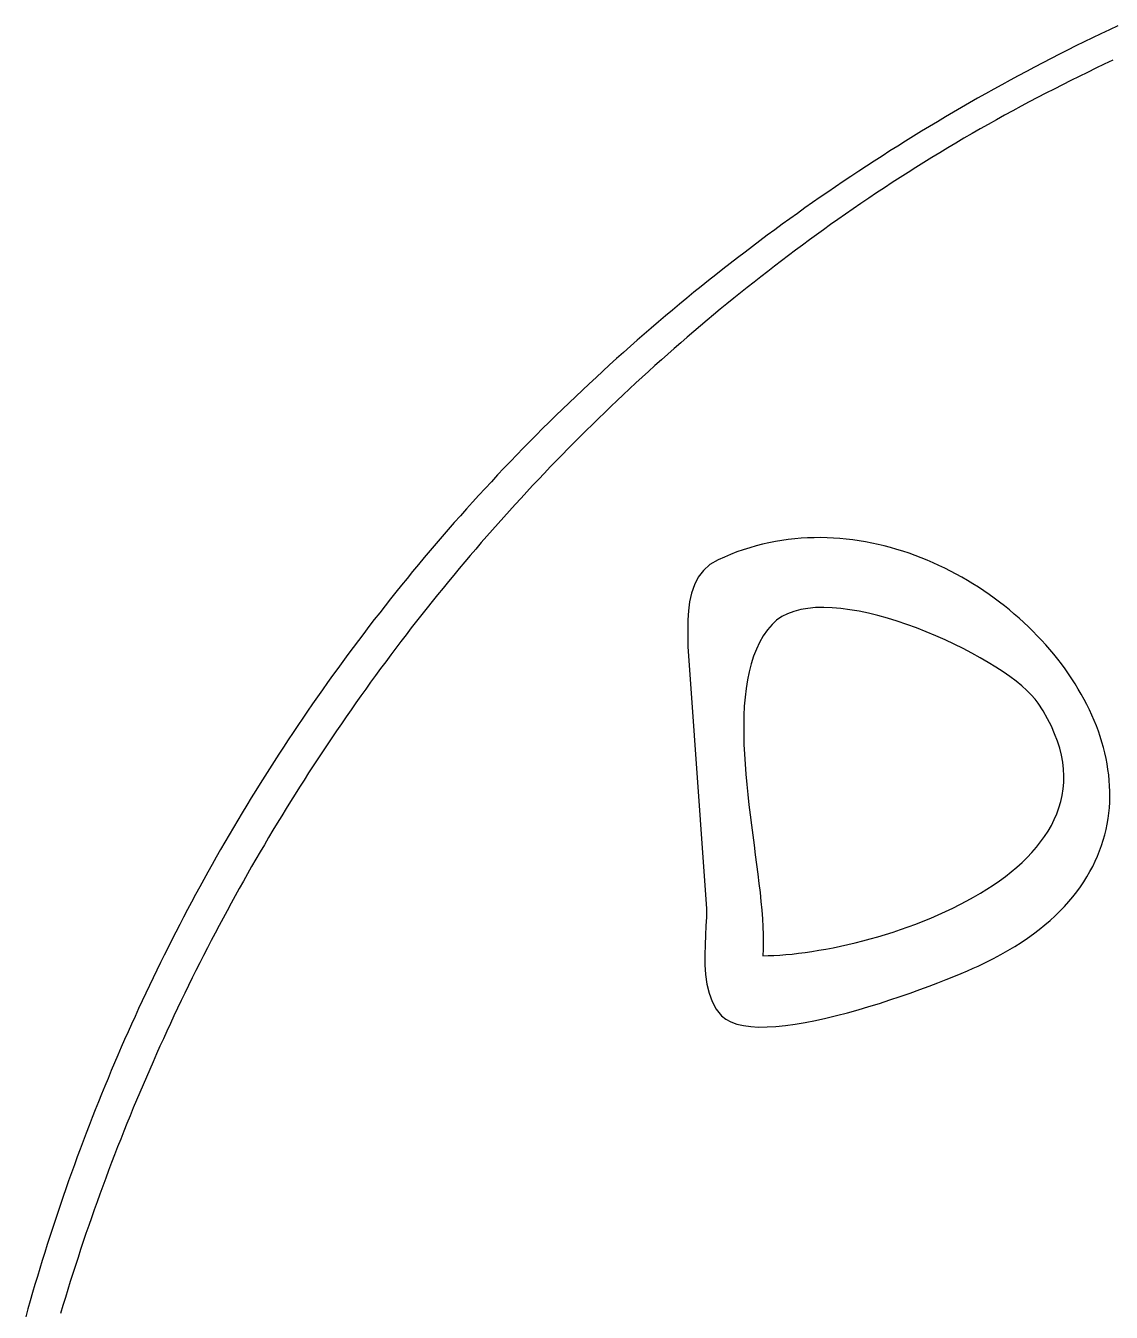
# Model space of a CAD drawing. Extents: x 8 to 445, y 7 to 445.
# Drawn here: x 16.3 to 132.2, y 286.9 to 424.3 of the extents above; entities that cross this region are included whole.
import ezdxf

# ---------------------------------------------------------------- set-up
doc = ezdxf.new("R2010")
doc.units = 0
doc.header["$MEASUREMENT"] = 0
doc.layers.add('STANDARD', color=18, linetype='CONTINUOUS')

msp = doc.modelspace()

# ---------------------------------------------------------------- linework, layer by layer
at = {"layer": 'STANDARD'}
for p, q in [((130.2175, 422.9839), (129.327, 422.5489)), ((131.1098, 423.4148), (130.2175, 422.9839)), ((132.004, 423.8414), (131.1098, 423.4148)), ((132.9001, 424.2639), (132.004, 423.8414)), ((127.5517, 421.6663), (126.667, 421.2188)), ((128.4384, 422.1097), (127.5517, 421.6663)), ((129.327, 422.5489), (128.4384, 422.1097)), ((124.9034, 420.3114), (124.0246, 419.8516)), ((125.7842, 420.7672), (124.9034, 420.3114)), ((126.667, 421.2188), (125.7842, 420.7672)), ((132.3605, 420.573), (131.4606, 420.149)), ((122.273, 418.9198), (121.4004, 418.4478)), ((123.1478, 419.3878), (122.273, 418.9198)), ((124.0246, 419.8516), (123.1478, 419.3878)), ((128.7729, 418.8502), (127.8811, 418.4082)), ((129.6668, 419.2876), (128.7729, 418.8502)), ((130.5627, 419.7205), (129.6668, 419.2876)), ((131.4606, 420.149), (130.5627, 419.7205)), ((119.6612, 417.4918), (118.7949, 417.0078)), ((120.5297, 417.9718), (119.6612, 417.4918)), ((121.4004, 418.4478), (120.5297, 417.9718)), ((126.1036, 417.5109), (125.218, 417.0554)), ((126.9913, 417.9618), (126.1036, 417.5109)), ((127.8811, 418.4082), (126.9913, 417.9618)), ((117.9306, 416.5198), (117.0686, 416.0279)), ((118.7949, 417.0078), (117.9306, 416.5198)), ((123.4533, 416.1308), (122.5742, 415.6616)), ((124.3346, 416.5954), (123.4533, 416.1308)), ((125.218, 417.0554), (124.3346, 416.5954)), ((115.3511, 415.0322), (114.4956, 414.5285)), ((116.2087, 415.532), (115.3511, 415.0322)), ((117.0686, 416.0279), (116.2087, 415.532)), ((120.8225, 414.7095), (119.95, 414.2265)), ((121.6972, 415.1878), (120.8225, 414.7095)), ((122.5742, 415.6616), (121.6972, 415.1878)), ((112.7915, 413.5094), (111.9429, 412.994)), ((113.6424, 414.0209), (112.7915, 413.5094)), ((114.4956, 414.5285), (113.6424, 414.0209)), ((119.0797, 413.7389), (118.2117, 413.2466)), ((119.95, 414.2265), (119.0797, 413.7389)), ((110.2527, 411.9517), (109.4111, 411.4248)), ((111.0966, 412.4748), (110.2527, 411.9517)), ((111.9429, 412.994), (111.0966, 412.4748)), ((116.4827, 412.2481), (115.6216, 411.7418)), ((117.346, 412.7497), (116.4827, 412.2481)), ((118.2117, 413.2466), (117.346, 412.7497)), ((108.5718, 410.8942), (107.735, 410.3597)), ((109.4111, 411.4248), (108.5718, 410.8942)), ((113.9066, 410.7151), (113.0527, 410.1947)), ((114.7629, 411.2308), (113.9066, 410.7151)), ((115.6216, 411.7418), (114.7629, 411.2308)), ((106.0686, 409.2795), (105.2391, 408.7337)), ((106.9006, 409.8215), (106.0686, 409.2795)), ((107.735, 410.3597), (106.9006, 409.8215)), ((112.2012, 409.6695), (111.3521, 409.1396)), ((113.0527, 410.1947), (112.2012, 409.6695)), ((104.4121, 408.1843), (103.5876, 407.6311)), ((105.2391, 408.7337), (104.4121, 408.1843)), ((109.6613, 408.0654), (108.8197, 407.5211)), ((110.5055, 408.6049), (109.6613, 408.0654)), ((111.3521, 409.1396), (110.5055, 408.6049)), ((101.9462, 406.5138), (101.1293, 405.9496)), ((102.7656, 407.0743), (101.9462, 406.5138)), ((103.5876, 407.6311), (102.7656, 407.0743)), ((107.9806, 406.972), (107.144, 406.4181)), ((108.8197, 407.5211), (107.9806, 406.972)), ((100.315, 405.3818), (99.5033, 404.8103)), ((101.1293, 405.9496), (100.315, 405.3818)), ((105.4786, 405.2957), (104.6497, 404.7272)), ((106.31, 405.8593), (105.4786, 405.2957)), ((107.144, 406.4181), (106.31, 405.8593)), ((98.6943, 404.2352), (97.8879, 403.6566)), ((99.5033, 404.8103), (98.6943, 404.2352)), ((103.8235, 404.1538), (103, 403.5756)), ((104.6497, 404.7272), (103.8235, 404.1538)), ((96.2832, 402.4885), (95.4849, 401.8991)), ((97.0842, 403.0743), (96.2832, 402.4885)), ((97.8879, 403.6566), (97.0842, 403.0743)), ((101.4816, 402.4931), (100.7268, 401.9474)), ((102.2393, 403.0358), (101.4816, 402.4931)), ((103, 403.5756), (102.2393, 403.0358)), ((94.6893, 401.3062), (93.8965, 400.7098)), ((95.4849, 401.8991), (94.6893, 401.3062)), ((99.9749, 401.3987), (99.2258, 400.8471)), ((100.7268, 401.9474), (99.9749, 401.3987)), ((93.1065, 400.1099), (92.3193, 399.5065)), ((93.8965, 400.7098), (93.1065, 400.1099)), ((97.7365, 399.7351), (96.9962, 399.1747)), ((98.4797, 400.2926), (97.7365, 399.7351)), ((99.2258, 400.8471), (98.4797, 400.2926)), ((90.7533, 398.2893), (89.9746, 397.6756)), ((91.5349, 398.8997), (90.7533, 398.2893)), ((92.3193, 399.5065), (91.5349, 398.8997)), ((96.2589, 398.6114), (95.5244, 398.0452)), ((96.9962, 399.1747), (96.2589, 398.6114)), ((89.1988, 397.0584), (88.4259, 396.4378)), ((89.9746, 397.6756), (89.1988, 397.0584)), ((94.0643, 396.9042), (93.3386, 396.3294)), ((94.7929, 397.4761), (94.0643, 396.9042)), ((95.5244, 398.0452), (94.7929, 397.4761)), ((87.6559, 395.8138), (86.8888, 395.1865)), ((88.4259, 396.4378), (87.6559, 395.8138)), ((92.6158, 395.7518), (91.896, 395.1713)), ((93.3386, 396.3294), (92.6158, 395.7518)), ((86.1248, 394.5558), (85.3637, 393.9217)), ((86.8888, 395.1865), (86.1248, 394.5558)), ((91.1792, 394.588), (90.4652, 394.002)), ((91.896, 395.1713), (91.1792, 394.588)), ((84.6056, 393.2843), (83.8506, 392.6436)), ((85.3637, 393.9217), (84.6056, 393.2843)), ((89.0462, 392.8215), (88.3411, 392.2271)), ((89.7543, 393.4131), (89.0462, 392.8215)), ((90.4652, 394.002), (89.7543, 393.4131)), ((83.0986, 391.9996), (82.3497, 391.3524)), ((83.8506, 392.6436), (83.0986, 391.9996)), ((87.639, 391.63), (86.9399, 391.0301)), ((88.3411, 392.2271), (87.639, 391.63)), ((80.8612, 390.0481), (80.1217, 389.391)), ((81.6039, 390.7018), (80.8612, 390.0481)), ((82.3497, 391.3524), (81.6039, 390.7018)), ((86.2436, 390.4275), (85.5504, 389.8221)), ((86.9399, 391.0301), (86.2436, 390.4275)), ((79.3853, 388.7308), (78.6521, 388.0674)), ((80.1217, 389.391), (79.3853, 388.7308)), ((84.8601, 389.2141), (84.1728, 388.6034)), ((85.5504, 389.8221), (84.8601, 389.2141)), ((77.9221, 387.4008), (77.1953, 386.731)), ((78.6521, 388.0674), (77.9221, 387.4008)), ((82.8072, 387.374), (82.1288, 386.7553)), ((83.4885, 387.99), (82.8072, 387.374)), ((84.1728, 388.6034), (83.4885, 387.99)), ((76.4717, 386.058), (75.7514, 385.382)), ((77.1953, 386.731), (76.4717, 386.058)), ((81.4534, 386.134), (80.781, 385.51)), ((82.1288, 386.7553), (81.4534, 386.134)), ((75.0344, 384.7028), (74.3207, 384.0205)), ((75.7514, 385.382), (75.0344, 384.7028)), ((80.1116, 384.8835), (79.4452, 384.2543)), ((80.781, 385.51), (80.1116, 384.8835)), ((73.6104, 383.3351), (72.9034, 382.6466)), ((74.3207, 384.0205), (73.6104, 383.3351)), ((78.7818, 383.6226), (78.1214, 382.9883)), ((79.4452, 384.2543), (78.7818, 383.6226)), ((72.1997, 381.9551), (71.4995, 381.2605)), ((72.9034, 382.6466), (72.1997, 381.9551)), ((77.464, 382.3514), (76.8096, 381.712)), ((78.1214, 382.9883), (77.464, 382.3514)), ((70.8026, 380.5629), (70.1092, 379.8623)), ((71.4995, 381.2605), (70.8026, 380.5629)), ((75.5098, 380.4256), (74.8645, 379.7786)), ((76.1582, 381.07), (75.5098, 380.4256)), ((76.8096, 381.712), (76.1582, 381.07)), ((69.4193, 379.1587), (68.7328, 378.4522)), ((70.1092, 379.8623), (69.4193, 379.1587)), ((74.2222, 379.1291), (73.5828, 378.4771)), ((74.8645, 379.7786), (74.2222, 379.1291)), ((68.0498, 377.7426), (67.3703, 377.0301)), ((68.7328, 378.4522), (68.0498, 377.7426)), ((72.9466, 377.8227), (72.3133, 377.1658)), ((73.5828, 378.4771), (72.9466, 377.8227)), ((66.6944, 376.3147), (66.0221, 375.5964)), ((67.3703, 377.0301), (66.6944, 376.3147)), ((71.6831, 376.5065), (71.0559, 375.8447)), ((72.3133, 377.1658), (71.6831, 376.5065)), ((66.0221, 375.5964), (65.3533, 374.8751)), ((70.4317, 375.1805), (69.8106, 374.5139)), ((71.0559, 375.8447), (70.4317, 375.1805)), ((64.6881, 374.151), (64.0265, 373.424)), ((65.3533, 374.8751), (64.6881, 374.151)), ((69.1926, 373.8449), (68.5776, 373.1736)), ((69.8106, 374.5139), (69.1926, 373.8449)), ((63.3686, 372.6942), (62.7144, 371.9615)), ((64.0265, 373.424), (63.3686, 372.6942)), ((67.9656, 372.4998), (67.3567, 371.8237)), ((68.5776, 373.1736), (67.9656, 372.4998)), ((62.0638, 371.226), (61.4169, 370.4877)), ((62.7144, 371.9615), (62.0638, 371.226)), ((66.7509, 371.1453), (66.1481, 370.4645)), ((67.3567, 371.8237), (66.7509, 371.1453)), ((60.7738, 369.7467), (60.1344, 369.0028)), ((61.4169, 370.4877), (60.7738, 369.7467)), ((65.5484, 369.7814), (64.9517, 369.096)), ((66.1481, 370.4645), (65.5484, 369.7814)), ((97.7216, 369.4204), (97.0323, 369.324)), ((98.4115, 369.4979), (97.7216, 369.4204)), ((99.1016, 369.5566), (98.4115, 369.4979)), ((99.7918, 369.5969), (99.1016, 369.5566)), ((100.4816, 369.619), (99.7918, 369.5969)), ((101.171, 369.6232), (100.4816, 369.619)), ((101.8595, 369.6098), (101.171, 369.6232)), ((102.547, 369.579), (101.8595, 369.6098)), ((103.2331, 369.5311), (102.547, 369.579)), ((103.9176, 369.4664), (103.2331, 369.5311)), ((104.6002, 369.3851), (103.9176, 369.4664)), ((105.2807, 369.2876), (104.6002, 369.3851)), ((59.4988, 368.2562), (58.867, 367.5068)), ((60.1344, 369.0028), (59.4988, 368.2562)), ((64.3582, 368.4084), (63.7677, 367.7184)), ((64.9517, 369.096), (64.3582, 368.4084)), ((92.2449, 368.0955), (91.5696, 367.8377)), ((92.9229, 368.3322), (92.2449, 368.0955)), ((93.6033, 368.548), (92.9229, 368.3322)), ((94.2859, 368.7433), (93.6033, 368.548)), ((94.9703, 368.9183), (94.2859, 368.7433)), ((95.6564, 369.0732), (94.9703, 368.9183)), ((96.3438, 369.2084), (95.6564, 369.0732)), ((97.0323, 369.324), (96.3438, 369.2084)), ((105.9588, 369.1739), (105.2807, 369.2876)), ((106.6342, 369.0446), (105.9588, 369.1739)), ((107.3066, 368.8997), (106.6342, 369.0446)), ((107.9758, 368.7396), (107.3066, 368.8997)), ((108.6414, 368.5645), (107.9758, 368.7396)), ((109.3034, 368.3748), (108.6414, 368.5645)), ((109.9613, 368.1706), (109.3034, 368.3748)), ((110.6149, 367.9523), (109.9613, 368.1706)), ((58.239, 366.7547), (57.6149, 366)), ((58.867, 367.5068), (58.239, 366.7547)), ((63.1803, 367.0262), (62.5959, 366.3317)), ((63.7677, 367.7184), (63.1803, 367.0262)), ((89.3633, 366.7476), (88.6654, 366.1203)), ((90.2283, 367.2577), (89.3633, 366.7476)), ((90.8973, 367.5585), (90.2283, 367.2577)), ((91.5696, 367.8377), (90.8973, 367.5585)), ((111.2639, 367.72), (110.6149, 367.9523)), ((111.908, 367.4742), (111.2639, 367.72)), ((112.5471, 367.2149), (111.908, 367.4742)), ((113.1808, 366.9426), (112.5471, 367.2149)), ((113.8088, 366.6575), (113.1808, 366.9426)), ((114.4309, 366.3598), (113.8088, 366.6575)), ((57.0197, 365.2735), (56.4282, 364.545)), ((57.6149, 366), (57.0197, 365.2735)), ((62.0147, 365.635), (61.4365, 364.936)), ((62.5959, 366.3317), (62.0147, 365.635)), ((88.1171, 365.3928), (87.7009, 364.582)), ((88.6654, 366.1203), (88.1171, 365.3928)), ((115.0469, 366.0499), (114.4309, 366.3598)), ((115.6563, 365.7279), (115.0469, 366.0499)), ((116.2591, 365.3941), (115.6563, 365.7279)), ((116.8548, 365.0489), (116.2591, 365.3941)), ((56.4282, 364.545), (55.8403, 363.8147)), ((60.8614, 364.2348), (60.2895, 363.5314)), ((61.4365, 364.936), (60.8614, 364.2348)), ((87.7009, 364.582), (87.3992, 363.7049)), ((117.4433, 364.6925), (116.8548, 365.0489)), ((118.0242, 364.3251), (117.4433, 364.6925)), ((118.5974, 363.947), (118.0242, 364.3251)), ((119.1624, 363.5585), (118.5974, 363.947)), ((55.2561, 363.0823), (54.6756, 362.3481)), ((55.8403, 363.8147), (55.2561, 363.0823)), ((59.7206, 362.8259), (59.1548, 362.1181)), ((60.2895, 363.5314), (59.7206, 362.8259)), ((87.1947, 362.7785), (87.0696, 361.8197)), ((87.3992, 363.7049), (87.1947, 362.7785)), ((119.7192, 363.1599), (119.1624, 363.5585)), ((120.2673, 362.7514), (119.7192, 363.1599)), ((120.8065, 362.3332), (120.2673, 362.7514)), ((54.0988, 361.6119), (53.5256, 360.8738)), ((54.6756, 362.3481), (54.0988, 361.6119)), ((58.5922, 361.4082), (58.0326, 360.6962)), ((59.1548, 362.1181), (58.5922, 361.4082)), ((87.0696, 361.8197), (87.0067, 360.8455)), ((97.029, 361.1929), (96.4753, 360.8099)), ((97.645, 361.5088), (97.029, 361.1929)), ((98.3191, 361.7601), (97.645, 361.5088)), ((99.0469, 361.9496), (98.3191, 361.7601)), ((99.8241, 362.0798), (99.0469, 361.9496)), ((100.6463, 362.1534), (99.8241, 362.0798)), ((101.5093, 362.1731), (100.6463, 362.1534)), ((102.4087, 362.1415), (101.5093, 362.1731)), ((103.3401, 362.0613), (102.4087, 362.1415)), ((104.2993, 361.9349), (103.3401, 362.0613)), ((105.282, 361.7652), (104.2993, 361.9349)), ((106.2837, 361.5548), (105.282, 361.7652)), ((107.3002, 361.3062), (106.2837, 361.5548)), ((108.3272, 361.0222), (107.3002, 361.3062)), ((121.3366, 361.9058), (120.8065, 362.3332)), ((121.8572, 361.4692), (121.3366, 361.9058)), ((122.3682, 361.0238), (121.8572, 361.4692)), ((52.9561, 360.1339), (52.3903, 359.392)), ((53.5256, 360.8738), (52.9561, 360.1339)), ((57.4761, 359.982), (56.9228, 359.2656)), ((58.0326, 360.6962), (57.4761, 359.982)), ((87.0067, 360.8455), (86.9884, 359.8728)), ((86.9884, 359.8728), (86.9971, 358.9186)), ((95.9884, 360.3572), (95.4948, 359.77)), ((96.4753, 360.8099), (95.9884, 360.3572)), ((109.3603, 360.7053), (108.3272, 361.0222)), ((110.3951, 360.3582), (109.3603, 360.7053)), ((111.4275, 359.9836), (110.3951, 360.3582)), ((112.4529, 359.5841), (111.4275, 359.9836)), ((122.8692, 360.5699), (122.3682, 361.0238)), ((123.36, 360.1077), (122.8692, 360.5699)), ((123.8403, 359.6375), (123.36, 360.1077)), ((51.8281, 358.6483), (51.2695, 357.9028)), ((52.3903, 359.392), (51.8281, 358.6483)), ((56.3726, 358.5472), (55.8255, 357.8266)), ((56.9228, 359.2656), (56.3726, 358.5472)), ((86.9971, 358.9186), (87.0154, 358)), ((94.6598, 358.4514), (94.3141, 357.7251)), ((95.0527, 359.1339), (94.6598, 358.4514)), ((95.4948, 359.77), (95.0527, 359.1339)), ((113.4672, 359.1623), (112.4529, 359.5841)), ((114.466, 358.7208), (113.4672, 359.1623)), ((115.4449, 358.2623), (114.466, 358.7208)), ((124.3098, 359.1596), (123.8403, 359.6375)), ((124.7683, 358.6742), (124.3098, 359.1596)), ((125.2155, 358.1816), (124.7683, 358.6742)), ((50.7147, 357.1554), (50.1634, 356.4061)), ((51.2695, 357.9028), (50.7147, 357.1554)), ((55.2815, 357.104), (54.7407, 356.3793)), ((55.8255, 357.8266), (55.2815, 357.104)), ((87.0154, 358), (89, 330)), ((94.3141, 357.7251), (94.0133, 356.9573)), ((116.3997, 357.7895), (115.4449, 358.2623)), ((117.3259, 357.305), (116.3997, 357.7895)), ((118.2194, 356.8114), (117.3259, 357.305)), ((125.6511, 357.682), (125.2155, 358.1816)), ((126.0748, 357.1758), (125.6511, 357.682)), ((126.4865, 356.6632), (126.0748, 357.1758)), ((49.6159, 355.6551), (49.072, 354.9022)), ((50.1634, 356.4061), (49.6159, 355.6551)), ((54.2029, 355.6525), (53.6684, 354.9237)), ((54.7407, 356.3793), (54.2029, 355.6525)), ((93.7552, 356.1508), (93.5376, 355.308)), ((94.0133, 356.9573), (93.7552, 356.1508)), ((119.0756, 356.3114), (118.2194, 356.8114)), ((119.8905, 355.8075), (119.0756, 356.3114)), ((120.6595, 355.3025), (119.8905, 355.8075)), ((126.8857, 356.1444), (126.4865, 356.6632)), ((127.2724, 355.6197), (126.8857, 356.1444)), ((49.072, 354.9022), (48.5317, 354.1476)), ((53.6684, 354.9237), (53.1369, 354.1928)), ((93.3584, 354.4314), (93.2154, 353.5236)), ((93.5376, 355.308), (93.3584, 354.4314)), ((121.3783, 354.799), (120.6595, 355.3025)), ((122.0428, 354.2996), (121.3783, 354.799)), ((122.6484, 353.8069), (122.0428, 354.2996)), ((127.6461, 355.0895), (127.2724, 355.6197)), ((128.0066, 354.5539), (127.6461, 355.0895)), ((128.3536, 354.0133), (128.0066, 354.5539)), ((47.9951, 353.3912), (47.4622, 352.633)), ((48.5317, 354.1476), (47.9951, 353.3912)), ((52.6086, 353.4599), (52.0834, 352.725)), ((53.1369, 354.1928), (52.6086, 353.4599)), ((93.2154, 353.5236), (93.1064, 352.5872)), ((123.1909, 353.3236), (122.6484, 353.8069)), ((123.666, 352.8524), (123.1909, 353.3236)), ((128.6869, 353.4678), (128.3536, 354.0133)), ((129.0063, 352.9179), (128.6869, 353.4678)), ((129.3113, 352.3636), (129.0063, 352.9179)), ((46.9329, 351.873), (46.4072, 351.1113)), ((47.4622, 352.633), (46.9329, 351.873)), ((51.5614, 351.9881), (51.0426, 351.2492)), ((52.0834, 352.725), (51.5614, 351.9881)), ((93.0292, 351.6246), (92.9816, 350.6383)), ((93.1064, 352.5872), (93.0292, 351.6246)), ((124.0693, 352.3959), (123.666, 352.8524)), ((124.3966, 351.9567), (124.0693, 352.3959)), ((124.9276, 351.1238), (124.3966, 351.9567)), ((129.6019, 351.8054), (129.3113, 352.3636)), ((129.8776, 351.2434), (129.6019, 351.8054)), ((45.8852, 350.3479), (45.3669, 349.5828)), ((46.4072, 351.1113), (45.8852, 350.3479)), ((50.5268, 350.5084), (50.0143, 349.7655)), ((51.0426, 351.2492), (50.5268, 350.5084)), ((92.9816, 350.6383), (92.9615, 349.631)), ((125.398, 350.3035), (124.9276, 351.1238)), ((125.809, 349.4959), (125.398, 350.3035)), ((130.1382, 350.678), (129.8776, 351.2434)), ((130.3835, 350.1094), (130.1382, 350.678)), ((44.8522, 348.8159), (44.3411, 348.0474)), ((45.3669, 349.5828), (44.8522, 348.8159)), ((49.5049, 349.0208), (48.9987, 348.2741)), ((50.0143, 349.7655), (49.5049, 349.0208)), ((92.9615, 349.631), (92.9667, 348.6051)), ((126.1621, 348.7009), (125.809, 349.4959)), ((130.6132, 349.5378), (130.3835, 350.1094)), ((130.827, 348.9636), (130.6132, 349.5378)), ((131.0247, 348.387), (130.827, 348.9636)), ((44.3411, 348.0474), (43.8337, 347.2771)), ((48.4956, 347.5254), (47.9957, 346.7749)), ((48.9987, 348.2741), (48.4956, 347.5254)), ((92.9667, 348.6051), (92.9949, 347.5632)), ((92.9949, 347.5632), (93.0441, 346.5078)), ((126.4587, 347.9186), (126.1621, 348.7009)), ((126.7002, 347.149), (126.4587, 347.9186)), ((131.2059, 347.8083), (131.0247, 348.387)), ((131.3704, 347.2277), (131.2059, 347.8083)), ((43.3299, 346.5052), (42.8297, 345.7316)), ((43.8337, 347.2771), (43.3299, 346.5052)), ((47.9957, 346.7749), (47.499, 346.0224)), ((93.0441, 346.5078), (93.112, 345.4414)), ((126.8879, 346.3921), (126.7002, 347.149)), ((127.0233, 345.6479), (126.8879, 346.3921)), ((131.518, 346.6455), (131.3704, 347.2277)), ((131.6484, 346.062), (131.518, 346.6455)), ((131.7612, 345.4774), (131.6484, 346.062)), ((42.3332, 344.9564), (41.8404, 344.1796)), ((42.8297, 345.7316), (42.3332, 344.9564)), ((47.0054, 345.2681), (46.515, 344.5119)), ((47.499, 346.0224), (47.0054, 345.2681)), ((93.112, 345.4414), (93.1965, 344.3666)), ((127.1079, 344.9165), (127.0233, 345.6479)), ((127.1429, 344.1979), (127.1079, 344.9165)), ((131.8563, 344.8921), (131.7612, 345.4774)), ((131.9334, 344.3062), (131.8563, 344.8921)), ((41.3512, 343.4011), (40.8656, 342.621)), ((41.8404, 344.1796), (41.3512, 343.4011)), ((46.0279, 343.7538), (45.5439, 342.9939)), ((46.515, 344.5119), (46.0279, 343.7538)), ((93.1965, 344.3666), (93.2953, 343.2859)), ((127.07, 342.799), (127.1298, 343.492)), ((127.1298, 343.492), (127.1429, 344.1979)), ((131.9921, 343.7201), (131.9334, 344.3062)), ((132.0323, 343.134), (131.9921, 343.7201)), ((40.8656, 342.621), (40.3836, 341.8393)), ((45.063, 342.2322), (44.5854, 341.4686)), ((45.5439, 342.9939), (45.063, 342.2322)), ((93.2953, 343.2859), (93.4063, 342.2019)), ((93.4063, 342.2019), (93.5272, 341.117)), ((126.816, 341.4516), (126.965, 342.1189)), ((126.965, 342.1189), (127.07, 342.799)), ((132.0536, 342.5481), (132.0323, 343.134)), ((132.0387, 341.3784), (132.0559, 341.9629)), ((132.0559, 341.9629), (132.0536, 342.5481)), ((39.9053, 341.056), (39.4306, 340.2712)), ((40.3836, 341.8393), (39.9053, 341.056)), ((44.111, 340.7032), (43.6398, 339.936)), ((44.5854, 341.4686), (44.111, 340.7032)), ((93.5272, 341.117), (93.6561, 340.0338)), ((126.3921, 340.1558), (126.6246, 340.7972)), ((126.6246, 340.7972), (126.816, 341.4516)), ((131.9451, 340.213), (132.0019, 340.795)), ((132.0019, 340.795), (132.0387, 341.3784)), ((38.9595, 339.4848), (38.4921, 338.6968)), ((39.4306, 340.2712), (38.9595, 339.4848)), ((43.6398, 339.936), (43.1717, 339.1671)), ((93.6561, 340.0338), (93.7905, 338.9548)), ((125.8094, 338.9117), (126.1199, 339.5273)), ((126.1199, 339.5273), (126.3921, 340.1558)), ((131.7708, 339.054), (131.8682, 339.6326)), ((131.8682, 339.6326), (131.9451, 340.213)), ((38.0283, 337.9073), (37.5681, 337.1163)), ((38.4921, 338.6968), (38.0283, 337.9073)), ((42.7069, 338.3963), (42.2453, 337.6239)), ((43.1717, 339.1671), (42.7069, 338.3963)), ((93.7905, 338.9548), (93.9284, 337.8826)), ((93.9284, 337.8826), (94.0676, 336.8197)), ((125.0793, 337.7196), (125.4621, 338.3092)), ((125.4621, 338.3092), (125.8094, 338.9117)), ((131.3532, 337.3324), (131.5136, 337.9037)), ((131.5136, 337.9037), (131.6527, 338.4776)), ((131.6527, 338.4776), (131.7708, 339.054)), ((37.5681, 337.1163), (37.1116, 336.3238)), ((41.7869, 336.8496), (41.3317, 336.0736)), ((42.2453, 337.6239), (41.7869, 336.8496)), ((94.0676, 336.8197), (94.2058, 335.7687)), ((123.7323, 336.0293), (124.213, 336.5796)), ((124.213, 336.5796), (124.6625, 337.1431)), ((124.6625, 337.1431), (125.0793, 337.7196)), ((130.9676, 336.199), (131.1713, 336.7641)), ((131.1713, 336.7641), (131.3532, 337.3324)), ((36.6586, 335.5297), (36.2093, 334.7342)), ((37.1116, 336.3238), (36.6586, 335.5297)), ((40.8798, 335.296), (40.431, 334.5166)), ((41.3317, 336.0736), (40.8798, 335.296)), ((94.2058, 335.7687), (94.341, 334.7319)), ((122.6827, 334.9678), (123.2217, 335.492)), ((123.2217, 335.492), (123.7323, 336.0293)), ((130.2229, 334.5257), (130.4936, 335.0796)), ((130.4936, 335.0796), (130.7418, 335.6374)), ((130.7418, 335.6374), (130.9676, 336.199)), ((35.7637, 333.9372), (35.3216, 333.1387)), ((36.2093, 334.7342), (35.7637, 333.9372)), ((39.9855, 333.7355), (39.5432, 332.9527)), ((40.431, 334.5166), (39.9855, 333.7355)), ((94.341, 334.7319), (94.4709, 333.7121)), ((94.4709, 333.7121), (94.5934, 332.7117)), ((120.909, 333.4743), (121.5249, 333.959)), ((121.5249, 333.959), (122.1166, 334.4568)), ((122.1166, 334.4568), (122.6827, 334.9678)), ((129.6124, 333.4312), (129.9292, 333.9762)), ((129.9292, 333.9762), (130.2229, 334.5257)), ((34.8832, 332.3388), (34.4484, 331.5374)), ((35.3216, 333.1387), (34.8832, 332.3388)), ((39.5432, 332.9527), (39.1041, 332.1683)), ((94.5934, 332.7117), (94.7062, 331.7333)), ((118.93, 332.0998), (119.6101, 332.5447)), ((119.6101, 332.5447), (120.2703, 333.0029)), ((120.2703, 333.0029), (120.909, 333.4743)), ((128.5204, 331.8264), (128.9083, 332.3561)), ((128.9083, 332.3561), (129.2722, 332.8911)), ((129.2722, 332.8911), (129.6124, 333.4312)), ((34.4484, 331.5374), (34.0172, 330.7346)), ((38.6683, 331.3821), (38.2357, 330.5944)), ((39.1041, 332.1683), (38.6683, 331.3821)), ((94.7062, 331.7333), (94.8072, 330.7793)), ((116.7834, 330.8448), (117.5152, 331.2498)), ((117.5152, 331.2498), (118.2312, 331.6681)), ((118.2312, 331.6681), (118.93, 332.0998)), ((127.6718, 330.7842), (128.1083, 331.3023)), ((128.1083, 331.3023), (128.5204, 331.8264)), ((33.5896, 329.9304), (33.1656, 329.1248)), ((34.0172, 330.7346), (33.5896, 329.9304)), ((37.8064, 329.805), (37.3803, 329.014)), ((38.2357, 330.5944), (37.8064, 329.805)), ((89, 330), (88.9821, 329.1327)), ((94.8072, 330.7793), (94.8942, 329.8524)), ((94.8942, 329.8524), (94.965, 328.955)), ((113.7264, 329.3585), (114.5073, 329.7099)), ((114.5073, 329.7099), (115.2781, 330.0748)), ((115.2781, 330.0748), (116.0372, 330.4531)), ((116.0372, 330.4531), (116.7834, 330.8448)), ((126.2123, 329.2677), (126.724, 329.7666)), ((126.724, 329.7666), (127.2104, 330.2722)), ((127.2104, 330.2722), (127.6718, 330.7842)), ((32.7453, 328.3177), (32.3285, 327.5093)), ((33.1656, 329.1248), (32.7453, 328.3177)), ((36.9574, 328.2214), (36.5378, 327.4272)), ((37.3803, 329.014), (36.9574, 328.2214)), ((88.939, 328.1903), (88.8864, 327.1908)), ((88.9821, 329.1327), (88.939, 328.1903)), ((94.965, 328.955), (95.0174, 328.0897)), ((110.5288, 328.0872), (111.3364, 328.3848)), ((111.3364, 328.3848), (112.1395, 328.6959)), ((112.1395, 328.6959), (112.9366, 329.0204)), ((112.9366, 329.0204), (113.7264, 329.3585)), ((124.5227, 327.814), (125.1119, 328.2912)), ((125.1119, 328.2912), (125.675, 328.7758)), ((125.675, 328.7758), (126.2123, 329.2677)), ((32.3285, 327.5093), (31.9154, 326.6996)), ((36.5378, 327.4272), (36.1214, 326.6315)), ((88.8864, 327.1908), (88.8403, 326.1522)), ((95.0174, 328.0897), (95.0493, 327.259)), ((95.0493, 327.259), (95.0585, 326.4655)), ((106.4712, 326.8029), (107.2806, 327.0326)), ((107.2806, 327.0326), (108.0925, 327.2759)), ((108.0925, 327.2759), (108.9054, 327.5327)), ((108.9054, 327.5327), (109.718, 327.8032)), ((109.718, 327.8032), (110.5288, 328.0872)), ((122.5956, 326.4302), (123.2648, 326.8832)), ((123.2648, 326.8832), (123.907, 327.3446)), ((123.907, 327.3446), (124.5227, 327.814)), ((31.5059, 325.8884), (31.1, 325.076)), ((31.9154, 326.6996), (31.5059, 325.8884)), ((35.7083, 325.8341), (35.2985, 325.0352)), ((36.1214, 326.6315), (35.7083, 325.8341)), ((88.8403, 326.1522), (88.8164, 325.0926)), ((95.0428, 325.7116), (95, 325)), ((95.0585, 326.4655), (95.0428, 325.7116)), ((99.5285, 325.3529), (100.2527, 325.4589)), ((100.2527, 325.4589), (100.9919, 325.5787)), ((100.9919, 325.5787), (101.7448, 325.7123)), ((101.7448, 325.7123), (102.51, 325.8598)), ((102.51, 325.8598), (103.2861, 326.021)), ((103.2861, 326.021), (104.0717, 326.1959)), ((104.0717, 326.1959), (104.8653, 326.3846)), ((104.8653, 326.3846), (105.6656, 326.5869)), ((105.6656, 326.5869), (106.4712, 326.8029)), ((120.4238, 325.1235), (121.1753, 325.55)), ((121.1753, 325.55), (121.8992, 325.9857)), ((121.8992, 325.9857), (122.5956, 326.4302)), ((30.6977, 324.2622), (30.299, 323.4471)), ((31.1, 325.076), (30.6977, 324.2622)), ((34.8919, 324.2348), (34.4886, 323.4328)), ((35.2985, 325.0352), (34.8919, 324.2348)), ((88.8164, 325.0926), (88.8306, 324.0301)), ((95, 325), (95.5791, 325.0085)), ((95.5791, 325.0085), (96.1833, 325.0311)), ((96.1833, 325.0311), (96.8109, 325.0676)), ((96.8109, 325.0676), (97.4606, 325.118)), ((97.4606, 325.118), (98.1311, 325.1824)), ((98.1311, 325.1824), (98.8208, 325.2607)), ((98.8208, 325.2607), (99.5285, 325.3529)), ((118, 323.9012), (118.8363, 324.2988)), ((118.8363, 324.2988), (119.6442, 324.7063)), ((119.6442, 324.7063), (120.4238, 325.1235)), ((30.299, 323.4471), (29.9039, 322.6306)), ((34.4886, 323.4328), (34.0886, 322.6293)), ((88.8306, 324.0301), (88.8988, 322.9827)), ((88.8988, 322.9827), (89.0368, 321.9684)), ((114.5884, 322.4601), (115.4163, 322.7924)), ((115.4163, 322.7924), (116.1776, 323.1062)), ((116.1776, 323.1062), (116.8662, 323.3979)), ((116.8662, 323.3979), (117.4757, 323.6641)), ((117.4757, 323.6641), (118, 323.9012)), ((29.5124, 321.8129), (29.1245, 320.9939)), ((29.9039, 322.6306), (29.5124, 321.8129)), ((33.6918, 321.8243), (33.2983, 321.0179)), ((34.0886, 322.6293), (33.6918, 321.8243)), ((89.0368, 321.9684), (89.2604, 321.0053)), ((110.7371, 321.018), (111.7684, 321.3883)), ((111.7684, 321.3883), (112.7582, 321.7545)), ((112.7582, 321.7545), (113.7003, 322.113)), ((113.7003, 322.113), (114.5884, 322.4601)), ((28.7403, 320.1736), (28.3596, 319.3521)), ((29.1245, 320.9939), (28.7403, 320.1736)), ((32.9081, 320.2099), (32.5212, 319.4005)), ((33.2983, 321.0179), (32.9081, 320.2099)), ((89.2604, 321.0053), (89.5854, 320.1116)), ((89.5854, 320.1116), (90.0278, 319.3051)), ((107.4572, 319.9177), (108.5752, 320.2791)), ((108.5752, 320.2791), (109.6706, 320.6471)), ((109.6706, 320.6471), (110.7371, 321.018)), ((28.3596, 319.3521), (27.9825, 318.5293)), ((32.1376, 318.5896), (31.7572, 317.7773)), ((32.5212, 319.4005), (32.1376, 318.5896)), ((90.0278, 319.3051), (90.6033, 318.6041)), ((90.6033, 318.6041), (91.0574, 318.2368)), ((101.7466, 318.3339), (102.8839, 318.609)), ((102.8839, 318.609), (104.0299, 318.9085)), ((104.0299, 318.9085), (105.1783, 319.2288)), ((105.1783, 319.2288), (106.3228, 319.5664)), ((106.3228, 319.5664), (107.4572, 319.9177)), ((27.609, 317.7053), (27.2392, 316.88)), ((27.9825, 318.5293), (27.609, 317.7053)), ((31.7572, 317.7773), (31.3802, 316.9635)), ((91.0574, 318.2368), (91.6017, 317.9404)), ((91.6017, 317.9404), (92.2299, 317.7113)), ((92.2299, 317.7113), (92.9357, 317.5459)), ((92.9357, 317.5459), (93.7129, 317.4406)), ((93.7129, 317.4406), (94.5551, 317.3918)), ((94.5551, 317.3918), (95.4562, 317.396)), ((95.4562, 317.396), (96.4098, 317.4497)), ((96.4098, 317.4497), (97.4096, 317.5491)), ((97.4096, 317.5491), (98.4495, 317.6909)), ((98.4495, 317.6909), (99.5232, 317.8713)), ((99.5232, 317.8713), (100.6243, 318.0868)), ((100.6243, 318.0868), (101.7466, 318.3339)), ((26.8729, 316.0536), (26.5102, 315.2259)), ((27.2392, 316.88), (26.8729, 316.0536)), ((31.0064, 316.1483), (30.6359, 315.3318)), ((31.3802, 316.9635), (31.0064, 316.1483)), ((26.5102, 315.2259), (26.1511, 314.3971)), ((30.2688, 314.5138), (29.9049, 313.6945)), ((30.6359, 315.3318), (30.2688, 314.5138)), ((25.7956, 313.567), (25.4437, 312.7359)), ((26.1511, 314.3971), (25.7956, 313.567)), ((29.9049, 313.6945), (29.5444, 312.8738)), ((25.0954, 311.9035), (24.7507, 311.0701)), ((25.4437, 312.7359), (25.0954, 311.9035)), ((29.1871, 312.0517), (28.8332, 311.2283)), ((29.5444, 312.8738), (29.1871, 312.0517)), ((24.7507, 311.0701), (24.4095, 310.2355)), ((28.4826, 310.4036), (28.1354, 309.5776)), ((28.8332, 311.2283), (28.4826, 310.4036)), ((24.072, 309.3997), (23.738, 308.5629)), ((24.4095, 310.2355), (24.072, 309.3997)), ((28.1354, 309.5776), (27.7914, 308.7503)), ((23.4076, 307.725), (23.0808, 306.886)), ((23.738, 308.5629), (23.4076, 307.725)), ((27.4508, 307.9217), (27.1135, 307.0918)), ((27.7914, 308.7503), (27.4508, 307.9217)), ((23.0808, 306.886), (22.7576, 306.046)), ((26.7795, 306.2606), (26.4489, 305.4282)), ((27.1135, 307.0918), (26.7795, 306.2606)), ((22.438, 305.2049), (22.1219, 304.3628)), ((22.7576, 306.046), (22.438, 305.2049)), ((26.4489, 305.4282), (26.1216, 304.5945)), ((21.8095, 303.5196), (21.5006, 302.6754)), ((22.1219, 304.3628), (21.8095, 303.5196)), ((25.7977, 303.7597), (25.4771, 302.9236)), ((26.1216, 304.5945), (25.7977, 303.7597)), ((21.5006, 302.6754), (21.1952, 301.8302)), ((25.4771, 302.9236), (25.1599, 302.0863)), ((20.8935, 300.984), (20.5953, 300.1368)), ((21.1952, 301.8302), (20.8935, 300.984)), ((24.846, 301.2479), (24.5355, 300.4082)), ((25.1599, 302.0863), (24.846, 301.2479)), ((20.5953, 300.1368), (20.3007, 299.2887)), ((24.2283, 299.5674), (23.9245, 298.7255)), ((24.5355, 300.4082), (24.2283, 299.5674)), ((20.0097, 298.4396), (19.7222, 297.5896)), ((20.3007, 299.2887), (20.0097, 298.4396)), ((23.9245, 298.7255), (23.6241, 297.8824)), ((19.4383, 296.7386), (19.158, 295.8867)), ((19.7222, 297.5896), (19.4383, 296.7386)), ((23.327, 297.0382), (23.0334, 296.1929)), ((23.6241, 297.8824), (23.327, 297.0382)), ((19.158, 295.8867), (18.8813, 295.0339)), ((22.7431, 295.3464), (22.4561, 294.4989)), ((23.0334, 296.1929), (22.7431, 295.3464)), ((18.6081, 294.1802), (18.3385, 293.3256)), ((18.8813, 295.0339), (18.6081, 294.1802)), ((22.4561, 294.4989), (22.1726, 293.6504)), ((18.3385, 293.3256), (18.0724, 292.4702)), ((21.8924, 292.8007), (21.6157, 291.9501)), ((22.1726, 293.6504), (21.8924, 292.8007)), ((17.8099, 291.6139), (17.551, 290.7567)), ((18.0724, 292.4702), (17.8099, 291.6139)), ((21.6157, 291.9501), (21.3423, 291.0983)), ((17.2956, 289.8987), (17.0438, 289.0399)), ((17.551, 290.7567), (17.2956, 289.8987)), ((21.0723, 290.2456), (20.8057, 289.3919)), ((21.3423, 291.0983), (21.0723, 290.2456)), ((17.0438, 289.0399), (16.7955, 288.1803)), ((20.5426, 288.5371), (20.2828, 287.6814)), ((20.8057, 289.3919), (20.5426, 288.5371)), ((16.5508, 287.3199), (16.3096, 286.4586)), ((16.7955, 288.1803), (16.5508, 287.3199)), ((20.2828, 287.6814), (20.0264, 286.8247))]:
    msp.add_line(p, q, dxfattribs=at)

doc.saveas('drawing.dxf')
